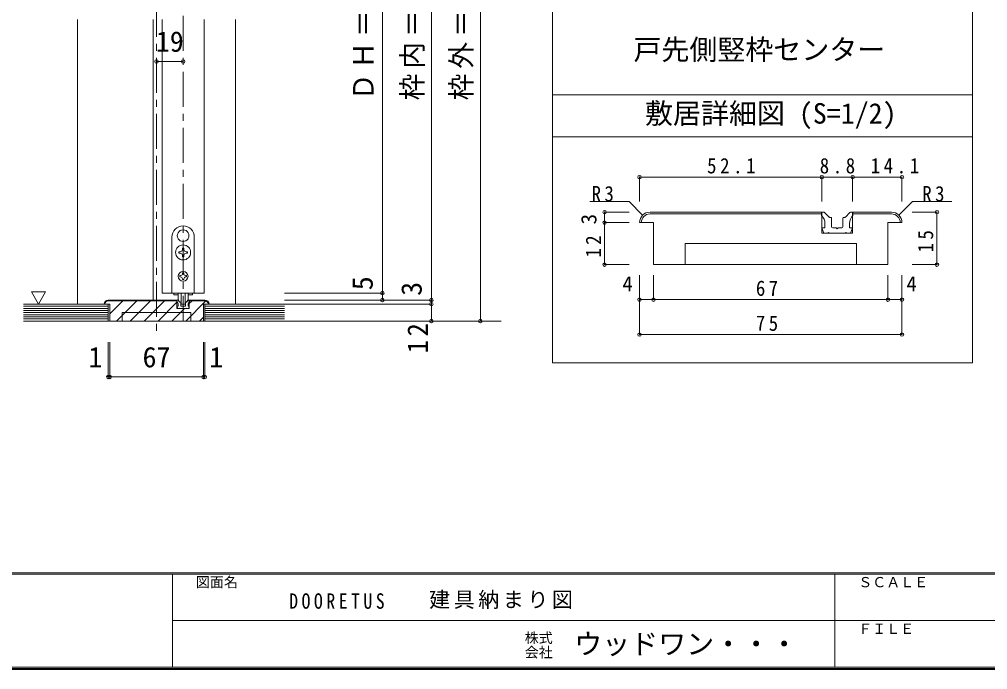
# Model space of a CAD drawing. Units: millimetres at full size, sheet at 1:5, with parts at other scales. Extents: x -957 to 993, y -689 to 708.
# Drawn here: x -92 to 600, y -689 to -224 of the extents above; entities that cross this region are included whole.
import ezdxf
from ezdxf.enums import TextEntityAlignment as Align

# ---------------------------------------------------------------- set-up
doc = ezdxf.new("R2010")
doc.units = ezdxf.units.MM
doc.header["$LTSCALE"] = 5
doc.header["$PDMODE"] = 32
doc.header["$PDSIZE"] = 2.5
doc.linetypes.add('CHAIN1', pattern=[8, 5, -1, 1, -1])
doc.layers.add('0-B_寸法', color=7, linetype='Continuous', lineweight=9)
doc.layers.add('F-1_枠', color=6, linetype='Continuous', lineweight=9)
doc.layers.add('F-0_補助線', color=7, linetype='Continuous')
doc.layers.add('F-A_文字', color=7, linetype='Continuous')
doc.styles.add('HG丸ｺﾞｼｯｸM-PRO', font='')
doc.styles.add('ＭＳ ゴシック', font='')
doc.styles.get('HG丸ｺﾞｼｯｸM-PRO').set_extended_font_data('HG丸ｺﾞｼｯｸM-PRO')
doc.styles.get('ＭＳ ゴシック').set_extended_font_data('MS Gothic')

msp = doc.modelspace()

# ---------------------------------------------------------------- linework, layer by layer
at = {"layer": '0-B_寸法'}
for p, q in [((289.388, 71.709), (289.388, -469.784)), ((202.738, -439.942), (202.738, 10.058)), ((237.738, 10.058), (237.738, -427.942)), ((167.738, -19.942), (167.738, -419.942)), ((-50.156, -224.442), (-50.156, -427.942)), ((3.844, -224.442), (3.844, -424.942)), ((40.344, -224.442), (40.344, -419.942)), ((62.844, -224.442), (62.844, -427.942)), ((589.388, -278.291), (289.388, -278.291)), ((589.388, -308.291), (289.388, -308.291)), ((351.504, -337.131), (351.504, -354.631)), ((351.504, -337.131), (481.754, -337.131)), ((481.754, -337.131), (503.754, -337.131)), ((481.754, -337.131), (481.754, -354.631)), ((503.754, -337.131), (539.004, -337.131)), ((503.754, -337.131), (503.754, -354.631)), ((539.004, -337.131), (539.004, -354.631)), ((344.004, -354.632), (315.967, -354.632)), ((353.701, -364.328), (344.004, -354.632)), ((326.504, -362.132), (326.504, -399.632)), ((326.504, -362.132), (344.004, -362.132)), ((359.004, -362.132), (481.754, -362.132)), ((359.004, -363.382), (481.754, -363.382)), ((481.754, -362.132), (481.754, -377.132)), ((486.91, -365.662), (483.746, -362.498)), ((487.44, -365.882), (488.254, -365.882)), ((488.754, -372.632), (488.754, -366.382)), ((496.754, -372.632), (496.754, -366.382)), ((498.069, -365.882), (497.254, -365.882)), ((498.599, -365.662), (501.763, -362.498)), ((504.004, -362.132), (502.647, -362.132)), ((503.754, -362.132), (531.504, -362.132)), ((503.754, -362.132), (503.754, -377.132)), ((503.754, -363.382), (531.505, -363.382)), ((504.004, -364.632), (504.004, -362.132)), ((564.004, -362.131), (546.291, -362.131)), ((564.004, -362.131), (564.004, -399.632)), ((326.504, -369.632), (344.004, -369.632)), ((484.004, -373.382), (482.504, -373.382)), ((484.004, -373.382), (484.004, -370.222)), ((489.504, -373.382), (492.004, -373.382)), ((492.004, -373.382), (492.754, -374.132)), ((492.754, -374.132), (493.504, -373.382)), ((493.504, -373.382), (496.004, -373.382)), ((501.504, -373.382), (501.504, -370.222)), ((501.504, -373.382), (503.004, -373.382)), ((25.245, -374.794), (25.344, -374.892)), ((25.443, -374.794), (25.344, -374.892)), ((481.754, -377.132), (503.754, -377.132)), ((498.504, -377.132), (487.004, -377.132)), ((499.004, -376.632), (498.504, -377.132)), ((499.504, -377.132), (499.004, -376.632)), ((499.504, -377.132), (502.254, -377.132)), ((502.254, -377.132), (503.469, -374.066)), ((21.701, -380.931), (21.836, -380.967)), ((21.8, -381.102), (21.836, -380.967)), ((28.986, -380.931), (28.851, -380.967)), ((28.887, -381.102), (28.851, -380.967)), ((384.004, -384.632), (506.504, -384.632)), ((384.004, -399.632), (384.004, -384.632)), ((506.504, -399.632), (506.504, -384.632)), ((22.194, -390.442), (22.194, -391.442)), ((23.144, -390.442), (22.194, -390.442)), ((22.194, -391.442), (23.144, -391.442)), ((24.844, -393.142), (24.844, -394.092)), ((24.844, -394.092), (25.844, -394.092)), ((25.844, -388.742), (25.844, -387.792)), ((25.844, -394.092), (25.844, -393.142)), ((326.504, -399.632), (344.004, -399.632)), ((529.004, -399.632), (361.504, -399.632)), ((564.004, -399.632), (546.291, -399.632)), ((22.944, -407.442), (22.944, -408.442)), ((23.544, -407.442), (22.944, -407.442)), ((24.844, -405.542), (24.844, -406.142)), ((24.844, -405.542), (25.844, -405.542)), ((25.844, -405.542), (25.844, -406.142)), ((27.144, -407.442), (27.744, -407.442)), ((27.744, -407.442), (27.744, -408.442)), ((351.504, -424.632), (351.504, -407.132)), ((361.504, -424.632), (361.504, -407.132)), ((529.004, -424.632), (529.004, -407.132)), ((539.004, -424.632), (539.004, -407.132)), ((22.944, -408.442), (23.544, -408.442)), ((24.844, -409.742), (24.844, -410.342)), ((25.844, -410.342), (24.844, -410.342)), ((25.844, -409.742), (25.844, -410.342)), ((27.744, -408.442), (27.144, -408.442)), ((-83.092, -419.129), (-78.092, -427.789)), ((18.744, -419.942), (18.744, -421.142)), ((18.744, -421.142), (21.876, -421.142)), ((21.844, -424.364), (21.844, -419.942)), ((23.844, -419.942), (23.844, -427.564)), ((26.844, -427.564), (26.844, -419.942)), ((28.811, -421.142), (31.944, -421.142)), ((28.844, -424.364), (28.844, -419.942)), ((31.944, -419.942), (31.944, -421.142)), ((167.738, -419.942), (97.738, -419.942)), ((167.738, -424.942), (167.738, -419.942)), ((-88.656, -427.942), (-28.156, -427.942)), ((-28.156, -424.942), (20.944, -424.942)), ((-28.156, -425.442), (20.944, -425.442)), ((-28.156, -439.942), (-28.156, -427.942)), ((-28.156, -439.942), (-28.156, -427.942)), ((-27.156, -434.905), (-17.693, -425.442)), ((-22.294, -439.942), (-7.794, -425.442)), ((-12.394, -439.942), (2.106, -425.442)), ((-2.495, -439.942), (12.005, -425.442)), ((7.405, -439.942), (20.944, -426.403)), ((20.944, -430.942), (20.944, -424.942)), ((23.006, -426.354), (21.74, -425.089)), ((21.844, -429.442), (21.844, -428.178)), ((23.218, -426.442), (23.544, -426.442)), ((23.744, -429.142), (23.744, -426.642)), ((26.544, -427.864), (24.144, -427.864)), ((26.944, -429.142), (26.944, -426.642)), ((27.469, -426.442), (27.144, -426.442)), ((27.204, -439.942), (41.59, -425.556)), ((27.682, -426.354), (28.947, -425.089)), ((28.844, -429.442), (28.844, -428.178)), ((29.844, -424.942), (29.301, -424.942)), ((40.844, -424.942), (29.744, -424.942)), ((29.744, -430.942), (29.744, -424.942)), ((29.744, -427.503), (31.804, -425.442)), ((40.844, -425.442), (29.744, -425.442)), ((29.844, -425.942), (29.844, -424.942)), ((39.844, -439.942), (39.844, -427.942)), ((43.844, -427.942), (39.844, -427.942)), ((40.844, -439.942), (40.844, -427.942)), ((40.844, -439.942), (40.844, -427.942)), ((97.738, -427.942), (40.844, -427.942)), ((202.738, -424.942), (97.738, -424.942)), ((167.738, -424.942), (97.738, -424.942)), ((202.738, -427.942), (97.738, -427.942)), ((237.738, -439.942), (237.738, -427.942)), ((351.504, -449.632), (351.504, -424.632)), ((351.504, -424.632), (539.004, -424.632)), ((539.004, -449.632), (539.004, -424.632)), ((-88.656, -429.442), (-28.156, -429.442)), ((-88.656, -430.942), (-28.156, -430.942)), ((-88.656, -432.442), (-28.156, -432.442)), ((-88.656, -433.942), (-28.156, -433.942)), ((-88.656, -435.442), (-28.156, -435.442)), ((17.304, -439.942), (26.304, -430.942)), ((20.944, -430.942), (29.744, -430.942)), ((21.844, -429.442), (21.244, -429.442)), ((27.644, -430.942), (23.044, -430.942)), ((24.044, -429.442), (25.044, -429.442)), ((25.044, -429.442), (25.344, -429.742)), ((25.344, -429.742), (25.644, -429.442)), ((25.644, -429.442), (26.644, -429.442)), ((27.844, -430.742), (27.644, -430.942)), ((28.044, -430.942), (27.844, -430.742)), ((28.044, -430.942), (29.144, -430.942)), ((28.844, -429.442), (29.444, -429.442)), ((29.144, -430.942), (29.63, -429.716)), ((30.844, -439.942), (30.844, -433.942)), ((97.738, -429.442), (40.844, -429.442)), ((97.738, -430.942), (40.844, -430.942)), ((97.738, -432.442), (40.844, -432.442)), ((97.738, -433.942), (40.844, -433.942)), ((97.738, -435.442), (40.844, -435.442)), ((-88.656, -436.942), (-28.156, -436.942)), ((-88.656, -438.442), (-28.156, -438.442)), ((-88.656, -439.942), (-28.156, -439.942)), ((-27.156, -439.942), (39.844, -439.942)), ((37.103, -439.942), (39.844, -437.202)), ((97.738, -436.942), (40.844, -436.942)), ((97.738, -438.442), (40.844, -438.442)), ((97.738, -439.942), (40.844, -439.942)), ((237.738, -439.942), (97.738, -439.942)), ((351.504, -449.632), (539.004, -449.632))]:
    msp.add_line(p, q, dxfattribs=at)
at = {"layer": '0-B_寸法', "linetype": 'CHAIN1'}
for p, q in [((6.344, 68.058), (6.344, -449.942)), ((25.344, 18.058), (25.344, -439.942)), ((252.556, -439.942), (-88.656, -439.942))]:
    msp.add_line(p, q, dxfattribs=at)
at = {"layer": '0-B_寸法', "color": 4}
for p, q in [((6.344, -254.442), (25.344, -254.442)), ((-28.156, -479.942), (-28.156, -454.942)), ((-27.156, -479.942), (-27.156, -454.942)), ((39.844, -479.942), (39.844, -454.942)), ((40.844, -479.942), (40.844, -454.942)), ((-28.156, -479.942), (-27.156, -479.942)), ((-27.156, -479.942), (39.844, -479.942)), ((39.844, -479.942), (40.844, -479.942))]:
    msp.add_line(p, q, dxfattribs=at)
at = {"layer": '0-B_寸法'}
for points in [[(589.388, 71.709), (589.388, -469.784), (289.388, -469.784)], [(10.344, -224.442), (10.344, -419.942), (40.344, -419.942)], [(536.808, -364.328), (546.504, -354.632), (574.745, -354.632)], [(481.504, -364.632), (481.504, -362.132), (482.862, -362.132)], [(361.504, -399.632), (361.504, -369.632), (351.504, -369.632)], [(529.004, -399.632), (529.004, -369.632), (539.004, -369.632)], [(33.344, -379.942), (33.344, -419.942), (17.344, -419.942), (17.344, -379.942)], [(486.004, -377.132), (483.254, -377.132), (482.04, -374.066)], [(486.004, -377.132), (486.504, -376.632), (487.004, -377.132)], [(25.844, -387.792), (24.844, -387.792), (24.844, -388.742)], [(27.544, -391.442), (28.494, -391.442), (28.494, -390.442), (27.544, -390.442)], [(-83.092, -419.129), (-73.092, -419.129), (-78.092, -427.789)], [(-27.156, -439.942), (-27.156, -427.942), (-31.156, -427.942)], [(20.844, -425.942), (20.844, -424.942), (21.387, -424.942)], [(-18.156, -439.942), (-18.156, -433.942), (30.844, -433.942)], [(22.644, -430.942), (21.544, -430.942), (21.058, -429.716)], [(22.644, -430.942), (22.844, -430.742), (23.044, -430.942)]]:
    msp.add_lwpolyline(points, dxfattribs=at)
for centre, radius in [((25.344, -390.942), 5.35), ((25.344, -407.942), 3.5)]:
    msp.add_circle(centre, radius, dxfattribs=at)
for centre, radius, start, end in [((359.004, -369.632), 7.5, 90, 180), ((359.004, -369.632), 6.25, 90, 180), ((476.504, -370.222), 7.5, 0, 48.19), ((482.862, -363.382), 1.25, 45, 90), ((487.44, -365.132), 0.75, 225, 270), ((488.254, -366.382), 0.5, 0, 90), ((497.254, -366.382), 0.5, 90, 180), ((498.069, -365.132), 0.75, 270, 315), ((509.004, -370.222), 7.5, 131.81, 180), ((502.647, -363.382), 1.25, 90, 135), ((531.504, -369.632), 7.5, 0, 90), ((531.504, -369.632), 6.25, 0, 90), ((25.344, -379.942), 8, 0, 180), ((482.504, -373.882), 0.5, 90, 201.616), ((489.504, -372.632), 0.75, 180, 270), ((496.004, -372.632), 0.75, 270, 0), ((503.004, -373.882), 0.5, 338.384, 90), ((25.344, -378.942), 4.15, 91.3645, 208.6355), ((25.344, -378.942), 4.15, 331.3645, 88.6355), ((25.344, -378.942), 4.15, 211.3645, 328.6355), ((23.144, -388.742), 1.7, 270, 0), ((23.144, -393.142), 1.7, 0, 90), ((27.544, -388.742), 1.7, 180, 270), ((27.544, -393.142), 1.7, 90, 180), ((23.544, -406.142), 1.3, 270, 0), ((27.144, -406.142), 1.3, 180, 270), ((23.544, -409.742), 1.3, 0, 90), ((27.144, -409.742), 1.3, 90, 180), ((-28.156, -427.942), 3, 90, 180), ((-28.156, -427.942), 2.5, 90.0008, 180), ((18.844, -428.178), 3, 0, 48.19), ((21.387, -425.442), 0.5, 45, 90), ((23.844, -424.364), 2, 180, 264.78409), ((23.218, -426.142), 0.3, 225, 270), ((23.544, -426.642), 0.2, 0, 90), ((23.644, -426.554), 0.2, 0, 84.78409), ((24.144, -427.564), 0.3, 180, 270), ((26.544, -427.564), 0.3, 270, 0), ((27.044, -426.554), 0.2, 95.21591, 180), ((27.144, -426.642), 0.2, 90, 180), ((26.844, -424.364), 2, 275.21591, 0), ((27.469, -426.142), 0.3, 270, 315), ((31.844, -428.178), 3, 131.81, 180), ((29.301, -425.442), 0.5, 90, 135), ((40.844, -427.942), 3, 0, 90), ((40.844, -427.942), 2.5, 0, 90), ((21.244, -429.642), 0.2, 90, 201.616), ((24.044, -429.142), 0.3, 180, 270), ((26.644, -429.142), 0.3, 270, 0), ((29.444, -429.642), 0.2, 338.384, 90)]:
    msp.add_arc(centre, radius, start, end, dxfattribs=at)
for p in [(6.344, -254.442), (25.344, -254.442), (351.504, -337.131), (481.754, -337.131), (503.754, -337.131), (539.004, -337.131), (326.504, -362.132), (564.004, -362.131), (326.504, -369.632), (326.504, -399.632), (564.004, -399.632), (167.738, -419.942), (167.738, -424.942), (202.738, -424.942), (202.738, -427.942), (351.504, -424.632), (361.504, -424.632), (529.004, -424.632), (539.004, -424.632), (202.738, -439.942), (237.738, -439.942), (351.504, -449.632), (539.004, -449.632), (-28.156, -479.942), (-27.156, -479.942), (39.844, -479.942), (40.844, -479.942)]:
    msp.add_point(p, dxfattribs=at)
at = {"layer": 'F-1_枠'}
for p, q in [((992.782, -619.898), (-957.218, -619.898)), ((992.782, -620.731), (-957.218, -620.731)), ((17.782, -620.731), (17.782, -687.398)), ((491.115, -620.731), (491.115, -687.398)), ((17.782, -654.065), (991.115, -654.066)), ((992.782, -687.398), (-957.218, -687.398)), ((992.782, -688.231), (-957.218, -688.231)), ((992.782, -689.065), (-957.218, -689.065))]:
    msp.add_line(p, q, dxfattribs=at)

# ---------------------------------------------------------------- texts
at = {"layer": '0-B_寸法', "style": 'ＭＳ ゴシック'}
for s, height, p in [('19', 14.66, (5.844, -251.942)), ('戸先側竪枠センター', 14.66, (347.124, -257.69)), ('敷居詳細図 (S=1/2)', 14.66, (355.379, -303.291)), ('4', 11, (339.217, -422.132)), ('4', 11, (542.192, -422.132)), ('1', 14.66, (-42.346, -477.442)), ('67', 14.66, (-3.656, -477.442)), ('1', 14.66, (44.064, -477.442))]:
    msp.add_text(s, height=height, dxfattribs=at).set_placement(p, align=Align.BOTTOM_LEFT)
for s, height, p in [('3', 11, (324.004, -370.882)), ('5', 14.66, (165.238, -417.942)), ('3', 14.66, (200.238, -421.942))]:
    msp.add_text(s, height=height, rotation=90, dxfattribs=at).set_placement(p, align=Align.BOTTOM_LEFT)
at = {"layer": '0-B_寸法', "attachment_point": 7, "rotation": 90, "style": 'ＭＳ ゴシック'}
for s, insert, char_height in [('\\T1.19;\\W0.95;ＤＨ＝1,983', (165.238, -282.192), 14.66), ('\\T1.19;\\W0.95;枠内＝2,002', (200.238, -282.192), 14.66), ('\\T1.19;\\W0.95;枠外＝2,047', (235.238, -282.192), 14.66), ('\\T1.36;\\W0.9;12', (324.004, -394.632), 11), ('\\T1.36;\\W0.9;15', (561.504, -390.881), 11), ('\\T1.27;\\W0.95;12', (200.238, -462.986), 14.66)]:
    msp.add_mtext(s, dxfattribs=dict(at, insert=insert, char_height=char_height))
at = {"layer": '0-B_寸法', "char_height": 11, "attachment_point": 7, "style": 'ＭＳ ゴシック'}
for s, insert in [('\\T1.38;\\W0.9;52.1', (399.754, -334.631)), ('\\T1.38;\\W0.9;8.8', (480.254, -334.631)), ('\\T1.38;\\W0.9;14.1', (516.659, -334.631)), ('\\T1.36;\\W0.9;R3', (317.217, -354.632)), ('\\T1.36;\\W0.9;R3', (553.495, -354.632)), ('\\T1.36;\\W0.9;67', (434.629, -422.132)), ('\\T1.36;\\W0.9;75', (434.629, -447.132))]:
    msp.add_mtext(s, dxfattribs=dict(at, insert=insert))
at = {"layer": 'F-0_補助線', "insert": (101.115, -645.731), "char_height": 11, "attachment_point": 7, "style": 'ＭＳ ゴシック'}
msp.add_mtext('\\T1.39;\\W0.85;DOORETUS', dxfattribs=at)
at = {"layer": 'F-1_枠', "color": 7, "style": 'HG丸ｺﾞｼｯｸM-PRO'}
for s, height, p in [('株式', 7.331, (269.449, -672.232)), ('ウッドワン・・・', 14.66, (304.825, -682.398)), ('会社', 7.331, (269.449, -682.565))]:
    msp.add_text(s, height=height, dxfattribs=at).set_placement(p, align=Align.BOTTOM_LEFT)
at = {"layer": 'F-A_文字', "style": 'ＭＳ ゴシック'}
for s, p in [('図面名', (34.449, -632.398)), ('ＳＣＡＬＥ', (507.782, -632.398)), ('ＦＩＬＥ', (507.782, -665.732))]:
    msp.add_text(s, height=7.331, dxfattribs=at).set_placement(p, align=Align.BOTTOM_LEFT)
at = {"layer": 'F-A_文字', "insert": (201.115, -645.731), "char_height": 11, "attachment_point": 7, "style": 'ＭＳ ゴシック'}
msp.add_mtext('\\T1.17;建具納まり図', dxfattribs=at)

doc.saveas('drawing.dxf')
